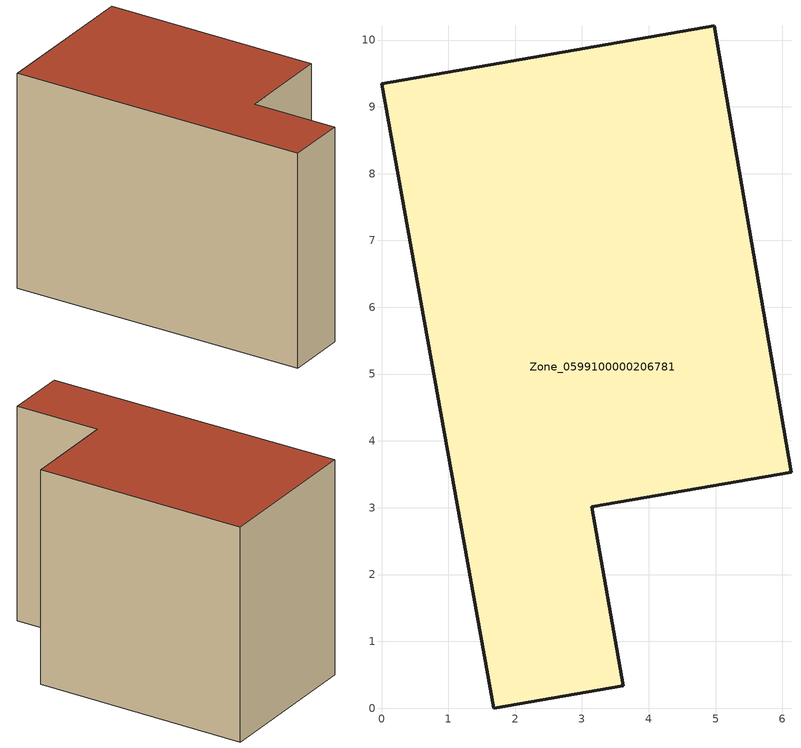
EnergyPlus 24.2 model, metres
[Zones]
Zone_0599100000206781
 floor ground (C_G): 0,9.35 4.98,10.21 6.13,3.53 3.15,3.01 3.62,0.33 1.68,0 z0
 wall outside (C_F): 1.68,0 3.62,0.33 3.15,3.01 6.13,3.53 4.98,10.21 0,9.35 1.68,0 z0:6.9
 roof outside (C_R): 4.98,10.21 0,9.35 1.68,0 3.62,0.33 3.15,3.01 6.13,3.53 z6.9
[BUILDING]
Pand.0599100000206781: North Axis=0; Terrain=City; Loads Convergence Tolerance Value=0.04; Temperature Convergence Tolerance Value=0.4; Solar Distribution=FullExterior; Maximum Number of Warmup Days=25; Minimum Number of Warmup Days=1
[Site:Location]
Rotterdam.The.Hague.AP_ZH_NLD Design_Conditions: Latitude=51.96; Longitude=4.45; Time Zone=1; Elevation=-4.5
[SITE:GROUNDTEMPERATURE:BUILDINGSURFACE]
18, 18, 18, 18, 18, 18, 18, 18, 18, 18, 18, 18
[MATERIAL] Thermal Absorptance=0.9; Solar Absorptance=0.7; Visible Absorptance=0.7
Name | Roughness | Thickness | Conductivity | Density | Specific Heat
G.TI.1946 | MediumSmooth | 0.15 | 1 | 540 | 1210
F.TI.1946 | Rough | 0.3 | 0.857143 | 1920 | 840
R.TI.1946 | MediumRough | 0.2 | 0.1 | 1500 | 1000
[CONSTRUCTION]
C_G: G.TI.1946
C_F: F.TI.1946
C_R: R.TI.1946
[ZONE]
Zone_0599100000206781: Type=1; Multiplier=1; Ceiling Height=Autocalculate; Volume=Autocalculate; Floor Area=autocalculate; Part of Total Floor Area=Yes
[ZONEINFILTRATION:DESIGNFLOWRATE]
Infil_Zone_0599100000206781: Zone or ZoneList or Space or SpaceList=Zone_0599100000206781; Schedule=AlwaysOn; Design Flow Rate Calculation Method=Flow/Area; Flow Rate per Floor Area=0.003; Constant Term Coefficient=1; Temperature Term Coefficient=0; Velocity Term Coefficient=0; Velocity Squared Term Coefficient=0
[HVACTEMPLATE:ZONE:IDEALLOADSAIRSYSTEM]
Zone_0599100000206781: Maximum Heating Supply Air Temperature=50; Minimum Cooling Supply Air Temperature=13; Maximum Heating Supply Air Humidity Ratio=0.0156; Minimum Cooling Supply Air Humidity Ratio=0.0077; Heating Limit=NoLimit; Cooling Limit=NoLimit; Dehumidification Control Type=ConstantSensibleHeatRatio; Cooling Sensible Heat Ratio=0.7; Dehumidification Setpoint=60; Humidification Control Type=None; Humidification Setpoint=30; Outdoor Air Method=None; Outdoor Air Flow Rate per Person=0.00944; Outdoor Air Flow Rate per Zone Floor Area=0; Outdoor Air Flow Rate per Zone=0; Demand Controlled Ventilation Type=None; Outdoor Air Economizer Type=NoEconomizer; Heat Recovery Type=None; Sensible Heat Recovery Effectiveness=0.7; Latent Heat Recovery Effectiveness=0.65
[ZONECONTROL:THERMOSTAT]
ThermostatControl_Zone_0599100000206781: Zone or ZoneList=Zone_0599100000206781; Control Type Schedule=DualSetpointControlType; Control 1=Thermostat_Zone_0599100000206781; Temperature Difference Between Cutout And Setpoint=0
[THERMOSTATSETPOINT:DUALSETPOINT]
Thermostat_Zone_0599100000206781: Heating Setpoint Temperature Schedule=HeatingSetpoint_Zone_0599100000206781; Cooling Setpoint Temperature Schedule=CoolingSetpoint_Zone_0599100000206781
[SCHEDULE:COMPACT]
HeatingSetpoint_Zone_0599100000206781: Through: 12/31, For: AllDays, Until: 24:00, 21
CoolingSetpoint_Zone_0599100000206781: Through: 12/31, For: AllDays, Until: 24:00, 24
DualSetpointControlType: Through: 12/31, For: AllDays, Until: 24:00, 4
AlwaysOn: Through: 12/31, For: AllDays, Until: 24:00, 1
